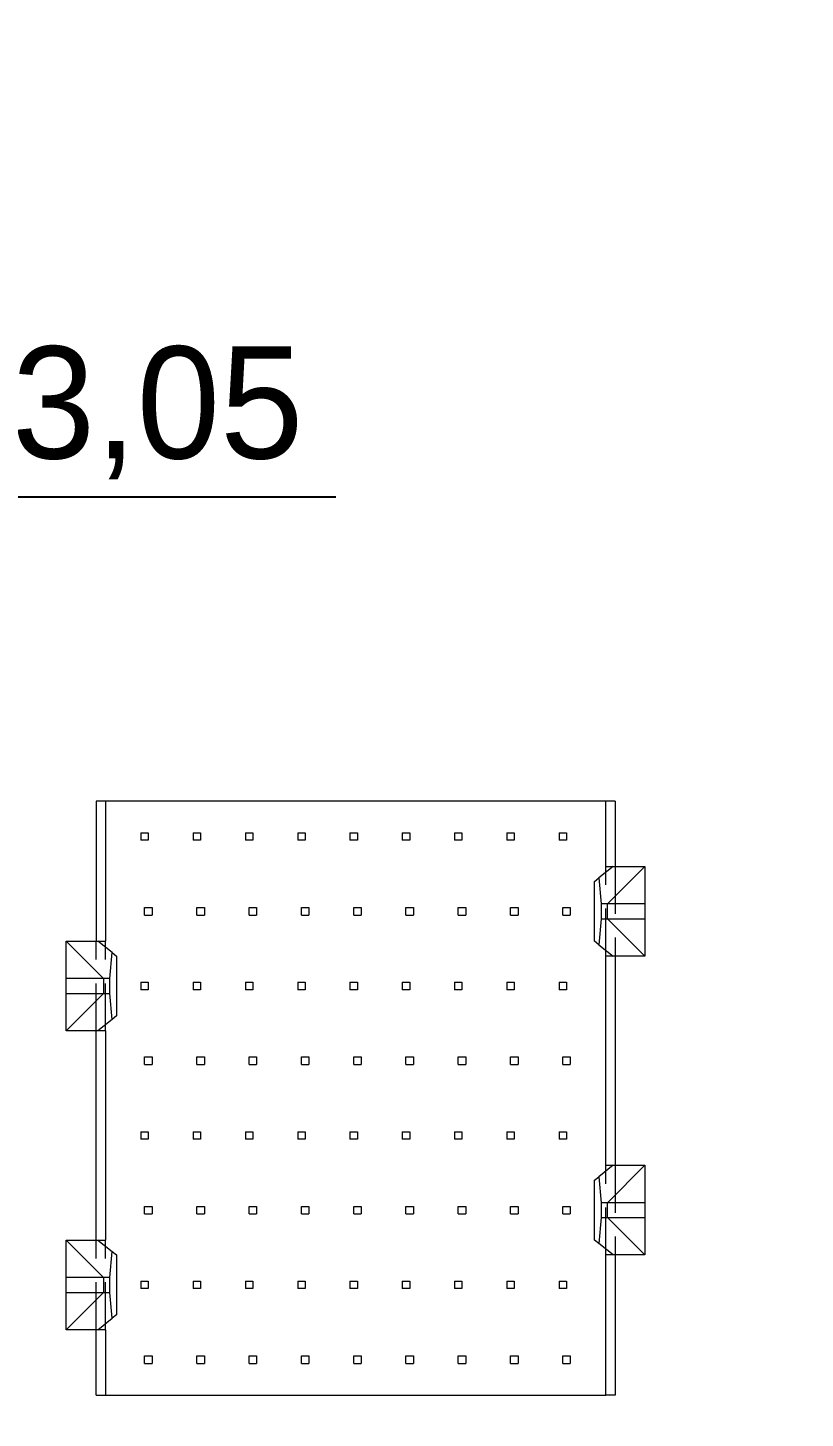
# Model space of a CAD drawing. Header units: millimetres. Extents: x -64 to 530, y -86 to 334.
# Drawn here: x 339.2 to 360.02, y 104.13 to 141.35 of the extents above; entities that cross this region are included whole.
import ezdxf

# ---------------------------------------------------------------- set-up
doc = ezdxf.new("R2010")
doc.units = ezdxf.units.MM
doc.header["$PDSIZE"] = -1
doc.linetypes.add('HIDDEN', pattern=[1.905, 1.27, -0.635])
doc.dimstyles.new('ISO-25', dxfattribs={"dimtxt": 2.5, "dimasz": 2.5, "dimexe": 1.25, "dimexo": 0.625, "dimtad": 1, "dimtxsty": 'Standard', "dimcen": 2.5, "dimadec": 0, "dimazin": 0, "dimtfac": 1, "dimtmove": 0, "dimatfit": 3, "dimfxl": 0, "dimarcsym": 0})

# ---------------------------------------------------------------- blocks, each defined once
blk = doc.blocks.new('*D35')
at = {"color": 0, "lineweight": -2}
for p, q in [((437.684, 297.079), (437.684, 315.579)), ((431.8, 293.079), (437.684, 297.079)), ((431.8, 279.9), (431.8, 293.079))]:
    blk.add_line(p, q, dxfattribs=at)
at = {"layer": 'Defpoints', "color": 0}
for p in [(437.684, 301.079), (431.8, 279.4), (0, 0)]:
    blk.add_point(p, dxfattribs=at)
at = {"color": 0, "insert": (435.434, 308.579), "char_height": 3, "attachment_point": 5, "rotation": 90}
blk.add_mtext('431,80', dxfattribs=at)
blk = doc.blocks.new('*D48')
at = {"color": 0, "lineweight": -2}
for p, q in [((355.301, 295.339), (355.301, 315.339)), ((359.73, 291.339), (355.301, 295.339)), ((359.73, 265.82), (359.73, 291.339))]:
    blk.add_line(p, q, dxfattribs=at)
at = {"layer": 'Defpoints', "color": 0}
for p in [(355.301, 299.339), (359.73, 265.32), (0, 0)]:
    blk.add_point(p, dxfattribs=at)
at = {"color": 0, "insert": (353.051, 307.589), "char_height": 3, "attachment_point": 5, "rotation": 90}
blk.add_mtext('359,73', dxfattribs=at)
blk = doc.blocks.new('*D49')
at = {"color": 0, "lineweight": -2}
for p, q in [((349.375, 265.32), (345.375, 260.541)), ((359.23, 265.32), (349.375, 265.32)), ((345.375, 260.541), (325.375, 260.541))]:
    blk.add_line(p, q, dxfattribs=at)
at = {"layer": 'Defpoints', "color": 0}
for p in [(359.73, 265.32), (341.375, 260.541), (0, 0)]:
    blk.add_point(p, dxfattribs=at)
at = {"color": 0, "insert": (333.125, 262.791), "char_height": 3, "attachment_point": 5}
blk.add_mtext('265,32', dxfattribs=at)
blk = doc.blocks.new('*D50')
at = {"color": 0, "lineweight": -2}
for p, q in [((411.281, 297.743), (411.281, 316.243)), ((415.9, 293.743), (411.281, 297.743)), ((415.9, 279.97), (415.9, 293.743))]:
    blk.add_line(p, q, dxfattribs=at)
at = {"layer": 'Defpoints', "color": 0}
for p in [(411.281, 301.743), (415.9, 279.47), (0, 0)]:
    blk.add_point(p, dxfattribs=at)
at = {"color": 0, "insert": (409.031, 309.243), "char_height": 3, "attachment_point": 5, "rotation": 90}
blk.add_mtext('415,90', dxfattribs=at)
blk = doc.blocks.new('*D51')
at = {"color": 0, "lineweight": -2}
for p, q in [((441.42, 274.4), (445.42, 275.871)), ((445.42, 275.871), (464.92, 275.871)), ((425.95, 274.4), (441.42, 274.4))]:
    blk.add_line(p, q, dxfattribs=at)
at = {"layer": 'Defpoints', "color": 0}
for p in [(449.42, 275.871), (425.45, 274.4), (0, 0)]:
    blk.add_point(p, dxfattribs=at)
at = {"color": 0, "insert": (457.42, 278.121), "char_height": 3, "attachment_point": 5}
blk.add_mtext('274,40', dxfattribs=at)
blk = doc.blocks.new('*D52')
at = {"color": 0, "lineweight": -2}
for p, q in [((423.283, 294.998), (423.283, 314.998)), ((425.45, 290.998), (423.283, 294.998)), ((425.45, 274.9), (425.45, 290.998))]:
    blk.add_line(p, q, dxfattribs=at)
at = {"layer": 'Defpoints', "color": 0}
for p in [(423.283, 298.998), (425.45, 274.4), (0, 0)]:
    blk.add_point(p, dxfattribs=at)
at = {"color": 0, "insert": (421.033, 307.248), "char_height": 3, "attachment_point": 5, "rotation": 90}
blk.add_mtext('425,45', dxfattribs=at)
blk = doc.blocks.new('*D53')
at = {"color": 0, "lineweight": -2}
for p, q in [((425.93, 198.05), (448.265, 198.05)), ((448.265, 198.05), (452.265, 194.721)), ((452.265, 194.721), (470.765, 194.721))]:
    blk.add_line(p, q, dxfattribs=at)
at = {"layer": 'Defpoints', "color": 0}
for p in [(425.43, 198.05), (456.265, 194.721), (0, 0)]:
    blk.add_point(p, dxfattribs=at)
at = {"color": 0, "insert": (463.765, 196.971), "char_height": 3, "attachment_point": 5}
blk.add_mtext('198,05', dxfattribs=at)
blk = doc.blocks.new('*D54')
at = {"color": 0, "lineweight": -2}
for p, q in [((450.176, 169.47), (454.176, 172.471)), ((454.176, 172.471), (473.176, 172.471)), ((430.3, 169.47), (450.176, 169.47))]:
    blk.add_line(p, q, dxfattribs=at)
at = {"layer": 'Defpoints', "color": 0}
for p in [(458.176, 172.471), (429.8, 169.47), (0, 0)]:
    blk.add_point(p, dxfattribs=at)
at = {"color": 0, "insert": (465.926, 174.721), "char_height": 3, "attachment_point": 5}
blk.add_mtext('169,47', dxfattribs=at)
blk = doc.blocks.new('*D55')
at = {"color": 0, "lineweight": -2}
for p, q in [((449.852, 133.05), (453.852, 136.405)), ((453.852, 136.405), (472.352, 136.405)), ((425.93, 133.05), (449.852, 133.05))]:
    blk.add_line(p, q, dxfattribs=at)
at = {"layer": 'Defpoints', "color": 0}
for p in [(457.852, 136.405), (425.43, 133.05), (0, 0)]:
    blk.add_point(p, dxfattribs=at)
at = {"color": 0, "insert": (465.352, 138.655), "char_height": 3, "attachment_point": 5}
blk.add_mtext('133,05', dxfattribs=at)
blk = doc.blocks.new('*D56')
at = {"color": 0, "lineweight": -2}
for p, q in [((437.803, 215.414), (437.803, 235.414)), ((425.43, 211.414), (437.803, 215.414)), ((425.43, 198.55), (425.43, 211.414))]:
    blk.add_line(p, q, dxfattribs=at)
at = {"layer": 'Defpoints', "color": 0}
for p in [(437.803, 219.414), (425.43, 198.05), (0, 0)]:
    blk.add_point(p, dxfattribs=at)
at = {"color": 0, "insert": (435.553, 227.664), "char_height": 3, "attachment_point": 5, "rotation": 90}
blk.add_mtext('425,43', dxfattribs=at)
blk = doc.blocks.new('*D57')
at = {"color": 0, "lineweight": -2}
for p, q in [((428.671, 174.228), (428.671, 193.728)), ((429.8, 173.47), (428.671, 174.228)), ((429.8, 169.97), (429.8, 173.47))]:
    blk.add_line(p, q, dxfattribs=at)
at = {"layer": 'Defpoints', "color": 0}
for p in [(428.671, 178.228), (429.8, 169.47), (0, 0)]:
    blk.add_point(p, dxfattribs=at)
at = {"color": 0, "insert": (426.421, 186.228), "char_height": 3, "attachment_point": 5, "rotation": 90}
blk.add_mtext('429,80', dxfattribs=at)
blk = doc.blocks.new('*D58')
at = {"color": 0, "lineweight": -2}
for p, q in [((423.781, 143.834), (423.781, 163.834)), ((425.43, 139.834), (423.781, 143.834)), ((425.43, 133.55), (425.43, 139.834))]:
    blk.add_line(p, q, dxfattribs=at)
at = {"layer": 'Defpoints', "color": 0}
for p in [(423.781, 147.834), (425.43, 133.05), (0, 0)]:
    blk.add_point(p, dxfattribs=at)
at = {"color": 0, "insert": (421.531, 156.084), "char_height": 3, "attachment_point": 5, "rotation": 90}
blk.add_mtext('425,43', dxfattribs=at)
blk = doc.blocks.new('*D65')
at = {"color": 0, "lineweight": -2}
for p, q in [((432.3, 165.97), (448.401, 165.97)), ((448.401, 165.97), (452.401, 161.133)), ((452.401, 161.133), (471.401, 161.133))]:
    blk.add_line(p, q, dxfattribs=at)
at = {"layer": 'Defpoints', "color": 0}
for p in [(431.8, 165.97), (456.401, 161.133), (0, 0)]:
    blk.add_point(p, dxfattribs=at)
at = {"color": 0, "insert": (464.151, 163.383), "char_height": 3, "attachment_point": 5}
blk.add_mtext('165,97', dxfattribs=at)
blk = doc.blocks.new('*D66')
at = {"color": 0, "lineweight": -2}
for p, q in [((448.405, 172.97), (452.405, 180.55)), ((452.405, 180.55), (471.405, 180.55)), ((432.3, 172.97), (448.405, 172.97))]:
    blk.add_line(p, q, dxfattribs=at)
at = {"layer": 'Defpoints', "color": 0}
for p in [(456.405, 180.55), (431.8, 172.97), (0, 0)]:
    blk.add_point(p, dxfattribs=at)
at = {"color": 0, "insert": (464.155, 182.8), "char_height": 3, "attachment_point": 5}
blk.add_mtext('172,97', dxfattribs=at)
blk = doc.blocks.new('*D77')
at = {"color": 0, "lineweight": -2}
for p, q in [((404.526, 297.682), (404.526, 316.182)), ((412.401, 293.682), (404.526, 297.682)), ((412.401, 279.9), (412.401, 293.682))]:
    blk.add_line(p, q, dxfattribs=at)
at = {"layer": 'Defpoints', "color": 0}
for p in [(404.526, 301.682), (412.401, 279.4), (0, 0)]:
    blk.add_point(p, dxfattribs=at)
at = {"color": 0, "insert": (402.276, 309.182), "char_height": 3, "attachment_point": 5, "rotation": 90}
blk.add_mtext('412,40', dxfattribs=at)
blk = doc.blocks.new('*D78')
at = {"color": 0, "lineweight": -2}
for p, q in [((417.265, 297.291), (417.265, 315.791)), ((419.399, 293.291), (417.265, 297.291)), ((419.399, 279.9), (419.399, 293.291))]:
    blk.add_line(p, q, dxfattribs=at)
at = {"layer": 'Defpoints', "color": 0}
for p in [(417.265, 301.291), (419.399, 279.4), (0, 0)]:
    blk.add_point(p, dxfattribs=at)
at = {"color": 0, "insert": (415.015, 308.791), "char_height": 3, "attachment_point": 5, "rotation": 90}
blk.add_mtext('419,40', dxfattribs=at)
blk = doc.blocks.new('*D79')
at = {"color": 0, "lineweight": -2}
for p, q in [((327.667, 198.05), (331.667, 199.196)), ((331.667, 199.196), (350.167, 199.196)), ((321.16, 198.05), (327.667, 198.05))]:
    blk.add_line(p, q, dxfattribs=at)
at = {"layer": 'Defpoints', "color": 0}
for p in [(335.667, 199.196), (320.66, 198.05), (0, 0)]:
    blk.add_point(p, dxfattribs=at)
at = {"color": 0, "insert": (343.167, 201.446), "char_height": 3, "attachment_point": 5}
blk.add_mtext('198,05', dxfattribs=at)
blk = doc.blocks.new('*D93')
at = {"color": 0, "lineweight": -2}
for p, q in [((321.16, 133.05), (324.942, 133.05)), ((324.942, 133.05), (328.942, 128.791)), ((328.942, 128.791), (347.442, 128.791))]:
    blk.add_line(p, q, dxfattribs=at)
at = {"layer": 'Defpoints', "color": 0}
for p in [(320.66, 133.05), (332.942, 128.791), (0, 0)]:
    blk.add_point(p, dxfattribs=at)
at = {"color": 0, "insert": (340.442, 131.041), "char_height": 3, "attachment_point": 5}
blk.add_mtext('133,05', dxfattribs=at)
blk = doc.blocks.new('*D115')
at = {"color": 0, "lineweight": -2}
for p, q in [((394.742, 126.405), (451.08, 126.405)), ((451.08, 126.405), (455.08, 122.21)), ((455.08, 122.21), (473.58, 122.21))]:
    blk.add_line(p, q, dxfattribs=at)
at = {"layer": 'Defpoints', "color": 0}
for p in [(394.242, 126.405), (459.08, 122.21), (0, 0)]:
    blk.add_point(p, dxfattribs=at)
at = {"color": 0, "insert": (466.58, 124.46), "char_height": 3, "attachment_point": 5}
blk.add_mtext('126,40', dxfattribs=at)
blk = doc.blocks.new('*D116')
at = {"color": 0, "lineweight": -2}
for p, q in [((394.242, 125.905), (394.242, 119.629)), ((394.242, 119.629), (388.615, 115.629)), ((388.615, 115.629), (388.615, 95.629))]:
    blk.add_line(p, q, dxfattribs=at)
at = {"layer": 'Defpoints', "color": 0}
for p in [(394.242, 126.405), (388.615, 111.629), (0, 0)]:
    blk.add_point(p, dxfattribs=at)
at = {"color": 0, "insert": (386.365, 103.379), "char_height": 3, "attachment_point": 5, "rotation": 90}
blk.add_mtext('394,24', dxfattribs=at)
blk = doc.blocks.new('*D117')
at = {"color": 0, "lineweight": -2}
for p, q in [((384.771, 191.225), (380.771, 186.707)), ((393.742, 191.225), (384.771, 191.225)), ((380.771, 186.707), (362.771, 186.707))]:
    blk.add_line(p, q, dxfattribs=at)
at = {"layer": 'Defpoints', "color": 0}
for p in [(394.242, 191.225), (376.771, 186.707), (0, 0)]:
    blk.add_point(p, dxfattribs=at)
at = {"color": 0, "insert": (369.521, 188.957), "char_height": 3, "attachment_point": 5}
blk.add_mtext('191,23', dxfattribs=at)
blk = doc.blocks.new('*D118')
at = {"color": 0, "lineweight": -2}
for p, q in [((389.587, 199.576), (389.587, 219.576)), ((394.242, 195.576), (389.587, 199.576)), ((394.242, 191.725), (394.242, 195.576))]:
    blk.add_line(p, q, dxfattribs=at)
at = {"layer": 'Defpoints', "color": 0}
for p in [(389.587, 203.576), (394.242, 191.225), (0, 0)]:
    blk.add_point(p, dxfattribs=at)
at = {"color": 0, "insert": (387.337, 211.826), "char_height": 3, "attachment_point": 5, "rotation": 90}
blk.add_mtext('394,24', dxfattribs=at)
blk = doc.blocks.new('*D119')
at = {"color": 0, "lineweight": -2}
for p, q in [((393.843, 235.159), (393.843, 254.159)), ((396, 231.159), (393.843, 235.159)), ((396, 225.095), (396, 231.159))]:
    blk.add_line(p, q, dxfattribs=at)
at = {"layer": 'Defpoints', "color": 0}
for p in [(393.843, 239.159), (396, 224.595), (0, 0)]:
    blk.add_point(p, dxfattribs=at)
at = {"color": 0, "insert": (391.593, 246.909), "char_height": 3, "attachment_point": 5, "rotation": 90}
blk.add_mtext('396,00', dxfattribs=at)
blk = doc.blocks.new('*D120')
at = {"color": 0, "lineweight": -2}
for p, q in [((372.602, 236.309), (372.602, 255.809)), ((373.5, 232.309), (372.602, 236.309)), ((373.5, 225.095), (373.5, 232.309))]:
    blk.add_line(p, q, dxfattribs=at)
at = {"layer": 'Defpoints', "color": 0}
for p in [(372.602, 240.309), (373.5, 224.595), (0, 0)]:
    blk.add_point(p, dxfattribs=at)
at = {"color": 0, "insert": (370.352, 248.309), "char_height": 3, "attachment_point": 5, "rotation": 90}
blk.add_mtext('373,50', dxfattribs=at)
blk = doc.blocks.new('*D121')
at = {"color": 0, "lineweight": -2}
for p, q in [((345.579, 237.414), (345.579, 256.414)), ((349.175, 233.414), (345.579, 237.414)), ((349.175, 225.095), (349.175, 233.414))]:
    blk.add_line(p, q, dxfattribs=at)
at = {"layer": 'Defpoints', "color": 0}
for p in [(345.579, 241.414), (349.175, 224.595), (0, 0)]:
    blk.add_point(p, dxfattribs=at)
at = {"color": 0, "insert": (343.329, 249.164), "char_height": 3, "attachment_point": 5, "rotation": 90}
blk.add_mtext('349,18', dxfattribs=at)
blk = doc.blocks.new('*D142')
at = {"color": 0, "lineweight": -2}
for p, q in [((401.115, 224.595), (405.115, 228.426)), ((405.115, 228.426), (425.115, 228.426)), ((396.5, 224.595), (401.115, 224.595))]:
    blk.add_line(p, q, dxfattribs=at)
at = {"layer": 'Defpoints', "color": 0}
for p in [(409.115, 228.426), (396, 224.595), (0, 0)]:
    blk.add_point(p, dxfattribs=at)
at = {"color": 0, "insert": (417.365, 230.676), "char_height": 3, "attachment_point": 5}
blk.add_mtext('224,59', dxfattribs=at)

msp = doc.modelspace()

# ---------------------------------------------------------------- linework, layer by layer
at = {"color": 7, "linetype": 'Continuous', "lineweight": 15}
for p, q in [((341.025, 120.65), (341.025, 116.9)), ((341.275, 120.65), (341.025, 120.65)), ((341.275, 120.65), (341.275, 116.9)), ((354.675, 120.65), (341.275, 120.65)), ((354.675, 118.9), (354.675, 120.65)), ((354.925, 120.65), (354.675, 120.65)), ((354.925, 120.65), (354.925, 118.9)), ((354.875, 118.9), (354.494, 118.595)), ((354.675, 118.9), (354.875, 118.9)), ((355.725, 118.9), (354.725, 117.9)), ((354.875, 118.9), (355.725, 118.9)), ((355.725, 118.9), (355.725, 117.9)), ((354.375, 118.5), (354.494, 118.595)), ((354.375, 116.9), (354.375, 118.5)), ((354.494, 118.595), (354.555, 117.9)), ((354.555, 117.9), (354.555, 117.5)), ((354.725, 117.9), (354.555, 117.9)), ((354.725, 117.5), (354.725, 117.9)), ((355.725, 117.9), (354.725, 117.9)), ((355.725, 117.9), (355.725, 117.5)), ((354.555, 117.5), (354.494, 116.805)), ((354.555, 117.5), (354.725, 117.5)), ((354.725, 117.5), (355.725, 116.5)), ((354.725, 117.5), (355.725, 117.5)), ((355.725, 117.5), (355.725, 116.5)), ((341.225, 115.9), (340.225, 116.9)), ((340.225, 115.9), (340.225, 116.9)), ((340.225, 116.9), (341.075, 116.9)), ((341.456, 116.595), (341.075, 116.9)), ((341.075, 116.9), (341.275, 116.9)), ((354.494, 116.805), (354.375, 116.9)), ((341.395, 115.9), (341.456, 116.595)), ((341.456, 116.595), (341.575, 116.5)), ((341.575, 116.5), (341.575, 114.9)), ((354.494, 116.805), (354.875, 116.5)), ((354.675, 110.9), (354.675, 116.5)), ((354.875, 116.5), (354.675, 116.5)), ((355.725, 116.5), (354.875, 116.5)), ((354.925, 116.5), (354.925, 110.9)), ((340.225, 115.5), (340.225, 115.9)), ((341.225, 115.9), (340.225, 115.9)), ((341.225, 115.9), (341.225, 115.5)), ((341.395, 115.9), (341.225, 115.9)), ((341.395, 115.5), (341.395, 115.9)), ((340.225, 114.5), (340.225, 115.5)), ((340.225, 114.5), (341.225, 115.5)), ((340.225, 115.5), (341.225, 115.5)), ((341.225, 115.5), (341.395, 115.5)), ((341.456, 114.805), (341.395, 115.5)), ((341.456, 114.805), (341.075, 114.5)), ((341.575, 114.9), (341.456, 114.805)), ((341.075, 114.5), (340.225, 114.5)), ((341.025, 108.9), (341.025, 114.5)), ((341.275, 114.5), (341.075, 114.5)), ((341.275, 114.5), (341.275, 108.9)), ((354.375, 110.5), (354.494, 110.595)), ((354.875, 110.9), (354.494, 110.595)), ((354.494, 110.595), (354.555, 109.9)), ((354.675, 110.9), (354.875, 110.9)), ((355.725, 110.9), (354.725, 109.9)), ((354.875, 110.9), (355.725, 110.9)), ((355.725, 110.9), (355.725, 109.9)), ((354.375, 108.9), (354.375, 110.5)), ((354.555, 109.9), (354.555, 109.5)), ((354.725, 109.9), (354.555, 109.9)), ((354.725, 109.5), (354.725, 109.9)), ((355.725, 109.9), (354.725, 109.9)), ((355.725, 109.9), (355.725, 109.5)), ((354.555, 109.5), (354.494, 108.805)), ((354.555, 109.5), (354.725, 109.5)), ((354.725, 109.5), (355.725, 109.5)), ((354.725, 109.5), (355.725, 108.5)), ((355.725, 109.5), (355.725, 108.5)), ((340.225, 108.9), (341.075, 108.9)), ((341.225, 107.9), (340.225, 108.9)), ((340.225, 107.9), (340.225, 108.9)), ((341.075, 108.9), (341.456, 108.595)), ((341.075, 108.9), (341.275, 108.9)), ((354.494, 108.805), (354.375, 108.9)), ((354.875, 108.5), (354.494, 108.805)), ((341.395, 107.9), (341.456, 108.595)), ((341.456, 108.595), (341.575, 108.5)), ((341.575, 108.5), (341.575, 106.9)), ((354.675, 104.75), (354.675, 108.5)), ((354.875, 108.5), (354.675, 108.5)), ((355.725, 108.5), (354.875, 108.5)), ((354.925, 108.5), (354.925, 104.75)), ((340.225, 107.5), (340.225, 107.9)), ((341.225, 107.9), (340.225, 107.9)), ((341.395, 107.9), (341.225, 107.9)), ((341.225, 107.9), (341.225, 107.5)), ((341.395, 107.5), (341.395, 107.9)), ((340.225, 106.5), (341.225, 107.5)), ((340.225, 107.5), (341.225, 107.5)), ((340.225, 106.5), (340.225, 107.5)), ((341.225, 107.5), (341.395, 107.5)), ((341.456, 106.805), (341.395, 107.5)), ((341.575, 106.9), (341.456, 106.805)), ((341.075, 106.5), (340.225, 106.5)), ((341.025, 104.75), (341.025, 106.5)), ((341.075, 106.5), (341.456, 106.805)), ((341.275, 106.5), (341.075, 106.5)), ((341.275, 106.5), (341.275, 104.75)), ((341.025, 104.75), (341.275, 104.75)), ((341.275, 104.75), (354.675, 104.75)), ((354.925, 104.75), (354.675, 104.75))]:
    msp.add_line(p, q, dxfattribs=at)
at = {"color": 7, "linetype": 'HIDDEN', "lineweight": 0}
for p, q in [((342.225, 119.8), (342.225, 119.6)), ((342.225, 119.8), (342.425, 119.8)), ((342.425, 119.6), (342.225, 119.6)), ((342.425, 119.8), (342.425, 119.6)), ((343.625, 119.8), (343.825, 119.8)), ((343.625, 119.8), (343.625, 119.6)), ((343.825, 119.6), (343.625, 119.6)), ((343.825, 119.8), (343.825, 119.6)), ((345.025, 119.8), (345.225, 119.8)), ((345.025, 119.8), (345.025, 119.6)), ((345.225, 119.6), (345.025, 119.6)), ((345.225, 119.8), (345.225, 119.6)), ((346.425, 119.8), (346.425, 119.6)), ((346.425, 119.8), (346.625, 119.8)), ((346.625, 119.6), (346.425, 119.6)), ((346.625, 119.8), (346.625, 119.6)), ((347.825, 119.8), (348.025, 119.8)), ((347.825, 119.8), (347.825, 119.6)), ((348.025, 119.6), (347.825, 119.6)), ((348.025, 119.8), (348.025, 119.6)), ((349.225, 119.8), (349.425, 119.8)), ((349.225, 119.8), (349.225, 119.6)), ((349.425, 119.6), (349.225, 119.6)), ((349.425, 119.8), (349.425, 119.6)), ((350.625, 119.8), (350.825, 119.8)), ((350.625, 119.8), (350.625, 119.6)), ((350.825, 119.6), (350.625, 119.6)), ((350.825, 119.8), (350.825, 119.6)), ((352.025, 119.8), (352.225, 119.8)), ((352.025, 119.8), (352.025, 119.6)), ((352.225, 119.6), (352.025, 119.6)), ((352.225, 119.8), (352.225, 119.6)), ((353.425, 119.8), (353.425, 119.6)), ((353.425, 119.8), (353.625, 119.8)), ((353.625, 119.6), (353.425, 119.6)), ((353.625, 119.8), (353.625, 119.6)), ((354.675, 116.5), (354.675, 118.9)), ((354.925, 118.9), (354.925, 116.5)), ((342.325, 117.8), (342.525, 117.8)), ((342.325, 117.6), (342.325, 117.8)), ((342.325, 117.6), (342.525, 117.6)), ((342.525, 117.8), (342.525, 117.6)), ((343.725, 117.6), (343.725, 117.8)), ((343.725, 117.8), (343.925, 117.8)), ((343.725, 117.6), (343.925, 117.6)), ((343.925, 117.8), (343.925, 117.6)), ((345.125, 117.6), (345.125, 117.8)), ((345.125, 117.8), (345.325, 117.8)), ((345.125, 117.6), (345.325, 117.6)), ((345.325, 117.8), (345.325, 117.6)), ((346.525, 117.6), (346.525, 117.8)), ((346.525, 117.8), (346.725, 117.8)), ((346.525, 117.6), (346.725, 117.6)), ((346.725, 117.8), (346.725, 117.6)), ((347.925, 117.6), (347.925, 117.8)), ((347.925, 117.8), (348.125, 117.8)), ((347.925, 117.6), (348.125, 117.6)), ((348.125, 117.8), (348.125, 117.6)), ((349.325, 117.6), (349.325, 117.8)), ((349.325, 117.8), (349.525, 117.8)), ((349.325, 117.6), (349.525, 117.6)), ((349.525, 117.8), (349.525, 117.6)), ((350.725, 117.6), (350.725, 117.8)), ((350.725, 117.8), (350.925, 117.8)), ((350.725, 117.6), (350.925, 117.6)), ((350.925, 117.8), (350.925, 117.6)), ((352.125, 117.6), (352.125, 117.8)), ((352.125, 117.8), (352.325, 117.8)), ((352.125, 117.6), (352.325, 117.6)), ((352.325, 117.8), (352.325, 117.6)), ((353.525, 117.6), (353.525, 117.8)), ((353.525, 117.8), (353.725, 117.8)), ((353.525, 117.6), (353.725, 117.6)), ((353.725, 117.8), (353.725, 117.6)), ((341.025, 114.5), (341.025, 116.9)), ((341.275, 114.5), (341.275, 116.9)), ((342.225, 115.8), (342.225, 115.6)), ((342.225, 115.8), (342.425, 115.8)), ((342.425, 115.8), (342.425, 115.6)), ((343.625, 115.8), (343.825, 115.8)), ((343.625, 115.8), (343.625, 115.6)), ((343.825, 115.8), (343.825, 115.6)), ((345.025, 115.8), (345.225, 115.8)), ((345.025, 115.8), (345.025, 115.6)), ((345.225, 115.8), (345.225, 115.6)), ((346.425, 115.8), (346.625, 115.8)), ((346.425, 115.8), (346.425, 115.6)), ((346.625, 115.8), (346.625, 115.6)), ((347.825, 115.8), (348.025, 115.8)), ((347.825, 115.8), (347.825, 115.6)), ((348.025, 115.8), (348.025, 115.6)), ((349.225, 115.8), (349.425, 115.8)), ((349.225, 115.8), (349.225, 115.6)), ((349.425, 115.8), (349.425, 115.6)), ((350.625, 115.8), (350.825, 115.8)), ((350.625, 115.8), (350.625, 115.6)), ((350.825, 115.8), (350.825, 115.6)), ((352.025, 115.8), (352.225, 115.8)), ((352.025, 115.8), (352.025, 115.6)), ((352.225, 115.8), (352.225, 115.6)), ((353.425, 115.8), (353.625, 115.8)), ((353.425, 115.8), (353.425, 115.6)), ((353.625, 115.8), (353.625, 115.6)), ((342.425, 115.6), (342.225, 115.6)), ((343.825, 115.6), (343.625, 115.6)), ((345.225, 115.6), (345.025, 115.6)), ((346.625, 115.6), (346.425, 115.6)), ((348.025, 115.6), (347.825, 115.6)), ((349.425, 115.6), (349.225, 115.6)), ((350.825, 115.6), (350.625, 115.6)), ((352.225, 115.6), (352.025, 115.6)), ((353.625, 115.6), (353.425, 115.6)), ((342.325, 113.8), (342.525, 113.8)), ((342.325, 113.6), (342.325, 113.8)), ((342.325, 113.6), (342.525, 113.6)), ((342.525, 113.8), (342.525, 113.6)), ((343.725, 113.6), (343.725, 113.8)), ((343.725, 113.8), (343.925, 113.8)), ((343.725, 113.6), (343.925, 113.6)), ((343.925, 113.8), (343.925, 113.6)), ((345.125, 113.6), (345.125, 113.8)), ((345.125, 113.8), (345.325, 113.8)), ((345.125, 113.6), (345.325, 113.6)), ((345.325, 113.8), (345.325, 113.6)), ((346.525, 113.6), (346.525, 113.8)), ((346.525, 113.8), (346.725, 113.8)), ((346.525, 113.6), (346.725, 113.6)), ((346.725, 113.8), (346.725, 113.6)), ((347.925, 113.6), (347.925, 113.8)), ((347.925, 113.8), (348.125, 113.8)), ((347.925, 113.6), (348.125, 113.6)), ((348.125, 113.8), (348.125, 113.6)), ((349.325, 113.6), (349.325, 113.8)), ((349.325, 113.8), (349.525, 113.8)), ((349.325, 113.6), (349.525, 113.6)), ((349.525, 113.8), (349.525, 113.6)), ((350.725, 113.6), (350.725, 113.8)), ((350.725, 113.8), (350.925, 113.8)), ((350.725, 113.6), (350.925, 113.6)), ((350.925, 113.8), (350.925, 113.6)), ((352.125, 113.6), (352.125, 113.8)), ((352.125, 113.8), (352.325, 113.8)), ((352.125, 113.6), (352.325, 113.6)), ((352.325, 113.8), (352.325, 113.6)), ((353.525, 113.8), (353.725, 113.8)), ((353.525, 113.6), (353.525, 113.8)), ((353.525, 113.6), (353.725, 113.6)), ((353.725, 113.8), (353.725, 113.6)), ((342.225, 111.8), (342.425, 111.8)), ((342.225, 111.8), (342.225, 111.6)), ((342.425, 111.8), (342.425, 111.6)), ((343.625, 111.8), (343.825, 111.8)), ((343.625, 111.8), (343.625, 111.6)), ((343.825, 111.8), (343.825, 111.6)), ((345.025, 111.8), (345.225, 111.8)), ((345.025, 111.8), (345.025, 111.6)), ((345.225, 111.8), (345.225, 111.6)), ((346.425, 111.8), (346.625, 111.8)), ((346.425, 111.8), (346.425, 111.6)), ((346.625, 111.8), (346.625, 111.6)), ((347.825, 111.8), (348.025, 111.8)), ((347.825, 111.8), (347.825, 111.6)), ((348.025, 111.8), (348.025, 111.6)), ((349.225, 111.8), (349.425, 111.8)), ((349.225, 111.8), (349.225, 111.6)), ((349.425, 111.8), (349.425, 111.6)), ((350.625, 111.8), (350.625, 111.6)), ((350.625, 111.8), (350.825, 111.8)), ((350.825, 111.8), (350.825, 111.6)), ((352.025, 111.8), (352.025, 111.6)), ((352.025, 111.8), (352.225, 111.8)), ((352.225, 111.8), (352.225, 111.6)), ((353.425, 111.8), (353.425, 111.6)), ((353.425, 111.8), (353.625, 111.8)), ((353.625, 111.8), (353.625, 111.6)), ((342.425, 111.6), (342.225, 111.6)), ((343.825, 111.6), (343.625, 111.6)), ((345.225, 111.6), (345.025, 111.6)), ((346.625, 111.6), (346.425, 111.6)), ((348.025, 111.6), (347.825, 111.6)), ((349.425, 111.6), (349.225, 111.6)), ((350.825, 111.6), (350.625, 111.6)), ((352.225, 111.6), (352.025, 111.6)), ((353.625, 111.6), (353.425, 111.6)), ((354.675, 108.5), (354.675, 110.9)), ((354.925, 110.9), (354.925, 108.5)), ((342.325, 109.6), (342.325, 109.8)), ((342.325, 109.8), (342.525, 109.8)), ((342.525, 109.8), (342.525, 109.6)), ((343.725, 109.8), (343.925, 109.8)), ((343.725, 109.6), (343.725, 109.8)), ((343.925, 109.8), (343.925, 109.6)), ((345.125, 109.8), (345.325, 109.8)), ((345.125, 109.6), (345.125, 109.8)), ((345.325, 109.8), (345.325, 109.6)), ((346.525, 109.6), (346.525, 109.8)), ((346.525, 109.8), (346.725, 109.8)), ((346.725, 109.8), (346.725, 109.6)), ((347.925, 109.6), (347.925, 109.8)), ((347.925, 109.8), (348.125, 109.8)), ((348.125, 109.8), (348.125, 109.6)), ((349.325, 109.8), (349.525, 109.8)), ((349.325, 109.6), (349.325, 109.8)), ((349.525, 109.8), (349.525, 109.6)), ((350.725, 109.8), (350.925, 109.8)), ((350.725, 109.6), (350.725, 109.8)), ((350.925, 109.8), (350.925, 109.6)), ((352.125, 109.8), (352.325, 109.8)), ((352.125, 109.6), (352.125, 109.8)), ((352.325, 109.8), (352.325, 109.6)), ((353.525, 109.6), (353.525, 109.8)), ((353.525, 109.8), (353.725, 109.8)), ((353.725, 109.8), (353.725, 109.6)), ((342.325, 109.6), (342.525, 109.6)), ((343.725, 109.6), (343.925, 109.6)), ((345.125, 109.6), (345.325, 109.6)), ((346.525, 109.6), (346.725, 109.6)), ((347.925, 109.6), (348.125, 109.6)), ((349.325, 109.6), (349.525, 109.6)), ((350.725, 109.6), (350.925, 109.6)), ((352.125, 109.6), (352.325, 109.6)), ((353.525, 109.6), (353.725, 109.6)), ((341.025, 106.5), (341.025, 108.9)), ((341.275, 106.5), (341.275, 108.9)), ((342.225, 107.8), (342.225, 107.6)), ((342.225, 107.8), (342.425, 107.8)), ((342.425, 107.6), (342.225, 107.6)), ((342.425, 107.8), (342.425, 107.6)), ((343.625, 107.8), (343.625, 107.6)), ((343.625, 107.8), (343.825, 107.8)), ((343.825, 107.6), (343.625, 107.6)), ((343.825, 107.8), (343.825, 107.6)), ((345.025, 107.8), (345.025, 107.6)), ((345.025, 107.8), (345.225, 107.8)), ((345.225, 107.6), (345.025, 107.6)), ((345.225, 107.8), (345.225, 107.6)), ((346.425, 107.8), (346.425, 107.6)), ((346.425, 107.8), (346.625, 107.8)), ((346.625, 107.6), (346.425, 107.6)), ((346.625, 107.8), (346.625, 107.6)), ((347.825, 107.8), (347.825, 107.6)), ((347.825, 107.8), (348.025, 107.8)), ((348.025, 107.6), (347.825, 107.6)), ((348.025, 107.8), (348.025, 107.6)), ((349.225, 107.8), (349.225, 107.6)), ((349.225, 107.8), (349.425, 107.8)), ((349.425, 107.6), (349.225, 107.6)), ((349.425, 107.8), (349.425, 107.6)), ((350.625, 107.8), (350.625, 107.6)), ((350.625, 107.8), (350.825, 107.8)), ((350.825, 107.6), (350.625, 107.6)), ((350.825, 107.8), (350.825, 107.6)), ((352.025, 107.8), (352.025, 107.6)), ((352.025, 107.8), (352.225, 107.8)), ((352.225, 107.6), (352.025, 107.6)), ((352.225, 107.8), (352.225, 107.6)), ((353.425, 107.8), (353.425, 107.6)), ((353.425, 107.8), (353.625, 107.8)), ((353.625, 107.6), (353.425, 107.6)), ((353.625, 107.8), (353.625, 107.6)), ((342.325, 105.6), (342.325, 105.8)), ((342.325, 105.8), (342.525, 105.8)), ((342.525, 105.8), (342.525, 105.6)), ((343.725, 105.6), (343.725, 105.8)), ((343.725, 105.8), (343.925, 105.8)), ((343.925, 105.8), (343.925, 105.6)), ((345.125, 105.8), (345.325, 105.8)), ((345.125, 105.6), (345.125, 105.8)), ((345.325, 105.8), (345.325, 105.6)), ((346.525, 105.8), (346.725, 105.8)), ((346.525, 105.6), (346.525, 105.8)), ((346.725, 105.8), (346.725, 105.6)), ((347.925, 105.6), (347.925, 105.8)), ((347.925, 105.8), (348.125, 105.8)), ((348.125, 105.8), (348.125, 105.6)), ((349.325, 105.6), (349.325, 105.8)), ((349.325, 105.8), (349.525, 105.8)), ((349.525, 105.8), (349.525, 105.6)), ((350.725, 105.8), (350.925, 105.8)), ((350.725, 105.6), (350.725, 105.8)), ((350.925, 105.8), (350.925, 105.6)), ((352.125, 105.8), (352.325, 105.8)), ((352.125, 105.6), (352.125, 105.8)), ((352.325, 105.8), (352.325, 105.6)), ((353.525, 105.6), (353.525, 105.8)), ((353.525, 105.8), (353.725, 105.8)), ((353.725, 105.8), (353.725, 105.6)), ((342.325, 105.6), (342.525, 105.6)), ((343.725, 105.6), (343.925, 105.6)), ((345.125, 105.6), (345.325, 105.6)), ((346.525, 105.6), (346.725, 105.6)), ((347.925, 105.6), (348.125, 105.6)), ((349.325, 105.6), (349.525, 105.6)), ((350.725, 105.6), (350.925, 105.6)), ((352.125, 105.6), (352.325, 105.6)), ((353.525, 105.6), (353.725, 105.6))]:
    msp.add_line(p, q, dxfattribs=at)

# ---------------------------------------------------------------- dimensions: what is measured, and where the dimension line sits
for feature_location, offset, dtype, picture, middle in [((415.9, 279.47), (-4.619, 22.273), 1, '*D50', (409.031, 309.243)), ((412.401, 279.4), (-7.875, 22.282), 1, '*D77', (402.276, 309.182)), ((419.399, 279.4), (-2.134, 21.891), 1, '*D78', (415.015, 308.791)), ((431.8, 279.4), (5.884, 21.679), 1, '*D35', (435.434, 308.579)), ((359.73, 265.32), (-4.429, 34.019), 1, '*D48', (353.051, 307.589)), ((425.45, 274.4), (-2.167, 24.598), 1, '*D52', (421.033, 307.248)), ((425.45, 274.4), (23.97, 1.471), 0, '*D51', (457.42, 278.121)), ((359.73, 265.32), (-18.355, -4.779), 0, '*D49', (333.125, 262.791)), ((349.175004, 224.594993), (-3.596016, 16.818599), 1, '*D121', (343.328988, 249.163592)), ((373.5, 224.595), (-0.898, 15.714), 1, '*D120', (370.352, 248.309)), ((396, 224.595), (-2.157, 14.564), 1, '*D119', (391.593, 246.909)), ((425.43, 198.05), (12.373, 21.364), 1, '*D56', (435.553, 227.664)), ((396, 224.59499), (13.11539, 3.83088), 0, '*D142', (417.3654, 230.67587)), ((394.242, 191.225), (-4.655, 12.351), 1, '*D118', (387.337, 211.826)), ((320.66, 198.05), (15.007, 1.146), 0, '*D79', (343.167, 201.446)), ((425.43, 198.05), (30.835, -3.329), 0, '*D53', (463.765, 196.971)), ((429.8, 169.47), (-1.129, 8.758), 1, '*D57', (426.421, 186.228)), ((394.242, 191.2254), (-17.4707, -4.5184), 0, '*D117', (369.5213, 188.957)), ((431.8, 172.97), (24.605, 7.58), 0, '*D66', (464.155, 182.8)), ((429.8, 169.47), (28.376, 3.001), 0, '*D54', (465.926, 174.721)), ((431.8, 165.97), (24.601, -4.837), 0, '*D65', (464.151, 163.383)), ((425.43, 133.05), (-1.649, 14.784), 1, '*D58', (421.531, 156.084)), ((425.43, 133.05), (32.422, 3.355), 0, '*D55', (465.352, 138.655)), ((320.66, 133.05), (12.282, -4.259), 0, '*D93', (340.442, 131.041)), ((394.242, 126.4046), (64.8376, -4.195), 0, '*D115', (466.5796, 124.4596)), ((394.242, 126.405), (-5.627, -14.776), 1, '*D116', (386.365, 103.379))]:
    dim = msp.add_ordinate_dim(feature_location=feature_location, offset=offset, dtype=dtype, origin=(0, 0), dimstyle='ISO-25', override={"dimtxt": 3, "dimasz": 2, "dimexe": 0.5, "dimexo": 0.5, "dimgap": 0.5, "dimzin": 0, "dimadec": 2, "dimtzin": 0})
    dim.commit()
    dim.dimension.update_dxf_attribs({"geometry": picture, "text_midpoint": middle})

doc.saveas('drawing.dxf')
